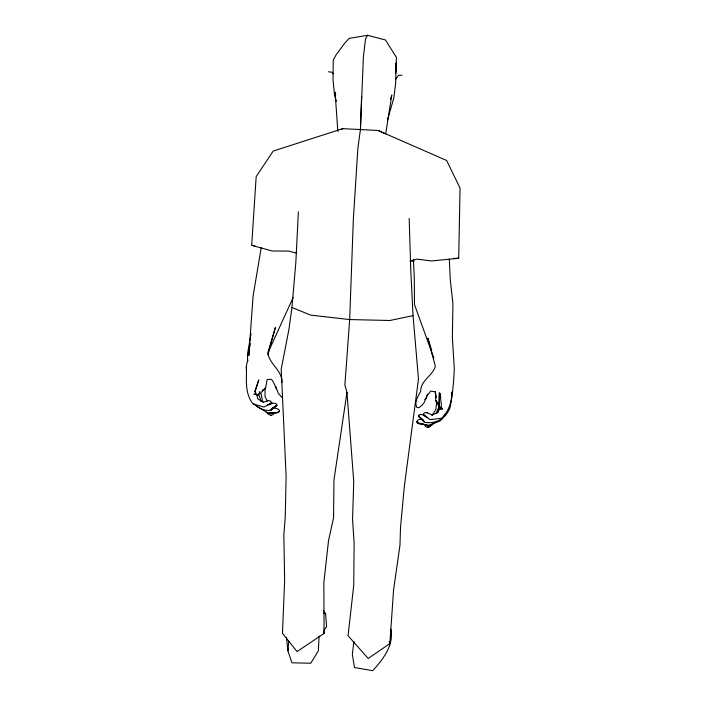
<?xml version="1.0" encoding="UTF-8"?>
<svg xmlns="http://www.w3.org/2000/svg" width="706" height="706" viewBox="0 0 706 706"><rect width="100%" height="100%" fill="white"/><g stroke="black" fill="none" stroke-linecap="round" stroke-linejoin="round"><path stroke-width="1.06" d="M414.21 261.167L410.071 261.167L416.725 259.084L431.445 260.964L458.706 258.264L460.047 188.07L446.598 160.456L378.107 130.486L342.781 128.651L273.196 151.075L256.181 176.571L251.698 245.37L272.287 250.992L288.789 251.08L296.749 253.225M255.095 390.639L255.519 393.03L255.095 390.639L258.793 379.925L255.06 391.892L256.163 393.357L254.919 394.416M439.097 406.841L439.361 392.968L439.097 406.841L435.752 400.514L435.425 391.795L435.999 397.743L435.187 391.812L430.731 391.089L426.777 396.031M409.171 218.428L410.751 269.63L413.036 315.653L418.481 379.078L404.353 486.187L400.531 527.25L399.975 545.129L393.551 590.11L389.871 643.572L368.197 658.469L348.049 635.735L353.741 585.336L354.13 542.914L352.55 519.439L353.75 481.66L346.955 392.395L344.881 385.097L349.673 319.571L353.362 219.036L357.907 147.96L360.413 129.648L363.387 56.904L365.54 38.901L367.614 35.3L385.485 39.995L396.454 57.451L395.687 73.486M360.413 129.648L361.596 96.581M395.731 71.412L396.075 62.922L395.695 83.008L393.789 98.037L387.435 120.232M298.364 211.871L295.849 262.332L291.94 307.489L288.975 329.137L281.226 369.097L286.124 476.506L285.224 517.401L283.856 535.042L284.642 580.226L282.462 633.335L297.041 651.576L324.089 633.458L323.842 582.626L328.528 540.681L333.55 517.825L333.964 480.036L346.955 392.395M319.112 636.08L318.335 650.967L310.702 663.243L291.931 662.802L287.88 650.764L286.521 637.756M422.929 419.788L424.244 421.959L425.983 422.665L428.551 422.523L427.748 422.585C438.099 423.432 446.51 416.981 450.093 407.565C452.714 394.636 453.667 381.84 454.302 368.797L452.378 337.742L452.925 303.73L450.26 279.47L449.316 259.014M288.86 641.092L287.88 650.764L288.304 648.646M249.615 349.073L248.794 355.621L253.057 296.405L261.202 247.709M249.889 346.884L250.295 343.61M353.927 641.436L352.329 654.25L354.474 667.514L372.715 670.7C382.996 659.333 394.222 645.319 390.806 628.984M436.502 403.558L435.876 409.401L432.169 415.446M251.062 333.611L247.506 353.98L247.656 361.401L247.647 360.236L246.412 365.761L246.465 370.606L246.429 366.476C246.809 379.166 244.347 393.33 253.127 403.973L264.026 407.018L271.784 402.826L270.336 400.929L268.651 400.646L263.744 402.041M451.469 393.922L451.911 391.936C451.831 401.82 448.795 411.316 441.691 418.279L430.13 419.664L423.371 414.775L423.768 413.337L424.941 412.604L427.298 412.834M425.462 424.465L425.321 426.512L427.757 427.465L430.616 426.071L436.008 421.65M259.746 391.486L259.076 394.063L257.452 395.289M390.656 99.096L391.786 95.001L385.688 133.928L378.107 130.486M267.971 352.347L275.384 327.522L267.918 354.333L267.989 353.856C270.001 364.42 282.126 370.624 282.038 382.317M436.264 413.672L438.647 407.336M427.686 394.142L424.227 402.446L422.162 405.076L418.923 407.733L416.858 407.424C413.963 401.988 418.164 396.216 420.626 391.415C420.67 380.322 432.654 375.848 435.346 366.317L427.827 338.077L431.745 350.705M268.103 352.391L293.131 297.561M436.802 412.939L438.788 409.092M445.424 413.716L442.247 418.923L439.979 421.032L428.004 425.444L418.464 423.644L416.725 422.038L417.599 420.141L419.911 419.47L421.623 419.399L423.159 420.75L421.385 418.323M253.922 394.504L254.319 393.913M396.004 78.993L398.493 75.365L402.014 75.251M323.895 630.149L326.622 626.76L325.572 613.558L323.701 610.99M281.906 397.434L278.261 393.198L275.887 386.967C278.314 394.054 273.143 379.581 271.078 379.325L267.168 379.422L265.624 387.85L261.167 392.624L257.814 394.698M273.954 412.657L268.156 413.204L256.693 406.126M271.175 415.26L268.686 414.519L266.136 412.004M262.261 390.683L265.624 387.85L264.918 389.059L262.261 390.683L263.259 390.171M267.565 405.041L271.784 402.826L269.868 403.594M269.021 404.82L273.001 403.188L275.614 403.391L276.876 404.503L276.17 406.356L272.075 408.65L270.795 410.248C264.75 411.245 257.672 407.9 253.622 403.664M435.046 422.444L434.155 423.106L435.134 422.391M274.255 407.133L270.795 410.248L275.825 405.976L272.207 408.395L271.907 409.215L274.096 407.097M274.837 406.621L276.99 405.191L275.013 406.665M268.933 404.679L270.592 403.682M273.407 407.918L276.928 408.58L278.799 409.559L279.558 410.857C278.799 413.248 274.766 413.46 272.525 412.683M341.13 129.577L342.781 128.651M272.86 412.595L270.221 413.319L278.014 412.339L276.558 412.639M413.036 315.653L389.906 320.489L349.673 319.571L310.614 315.097L291.94 307.489M367.614 35.3L349.135 38.389L344.643 43.304L336.188 54.706L333.258 60.019L333.02 80.007L334.538 95.125L336.391 101.337M440.835 408.324L439.52 408.545L437.958 412.507L431.869 414.96L432.522 415.075L426.848 412.595M440.747 409.18L442.547 408.924L441.585 407.962L441.921 408.624M270.919 415.287L273.275 414.59L273.31 412.675M453.534 258.387L458.706 258.264M416.725 422.038L417.837 422.047M323.427 613.488L325.572 613.558L323.586 613.417M328.449 71.791L332.094 72.233L333.347 73.848M425.312 425.1L428.004 425.444L417.617 423.018L423.432 423.962M251.698 245.37L254.875 245.776M278.57 411.413L279.523 411.554M257.187 395.192L259.314 395.607L260.876 400.664M263.241 402.041L262.641 401.846L261.158 394.027L259.199 393.198M424.712 415.269L420.202 414.334L418.799 415.26L419.205 417.228L421.65 419.373M442.547 408.924L440.332 407.159L441.559 405.853L439.9 393.295L440.791 397.416M255.96 394.451L256.746 394.813L257.778 398.916L263.276 402.199M260.805 401.202L261.352 401.493M419.346 416.531L418.614 415.931L419.17 416.549M438.302 403.832L435.752 400.514L437.667 403.002M440.394 409.295L439.273 407.574L438.973 404.891M423.423 420.635L424.244 421.959L419.232 416.867L423.194 420.167M267.265 401.034L265.024 396.437L265.024 388.618M433.881 358.286L414.51 304.621L414.281 277.44L413.372 259.402M335.721 94.33L335.085 92.23L337.847 131.431M389.324 641.507L389.871 643.572M390.727 632.047L391.38 635.179L390.7 630.882M323.763 631.323L324.089 633.458M430.907 425.162L429.169 426.803L427.289 427.28L429.283 426.706L430.907 425.162M426.203 398.131L425.056 399.49L426.203 398.131M270.901 413.275L268.156 413.204L270.901 413.275M427.201 417.617L423.371 414.775L427.201 417.617"/></g></svg>
